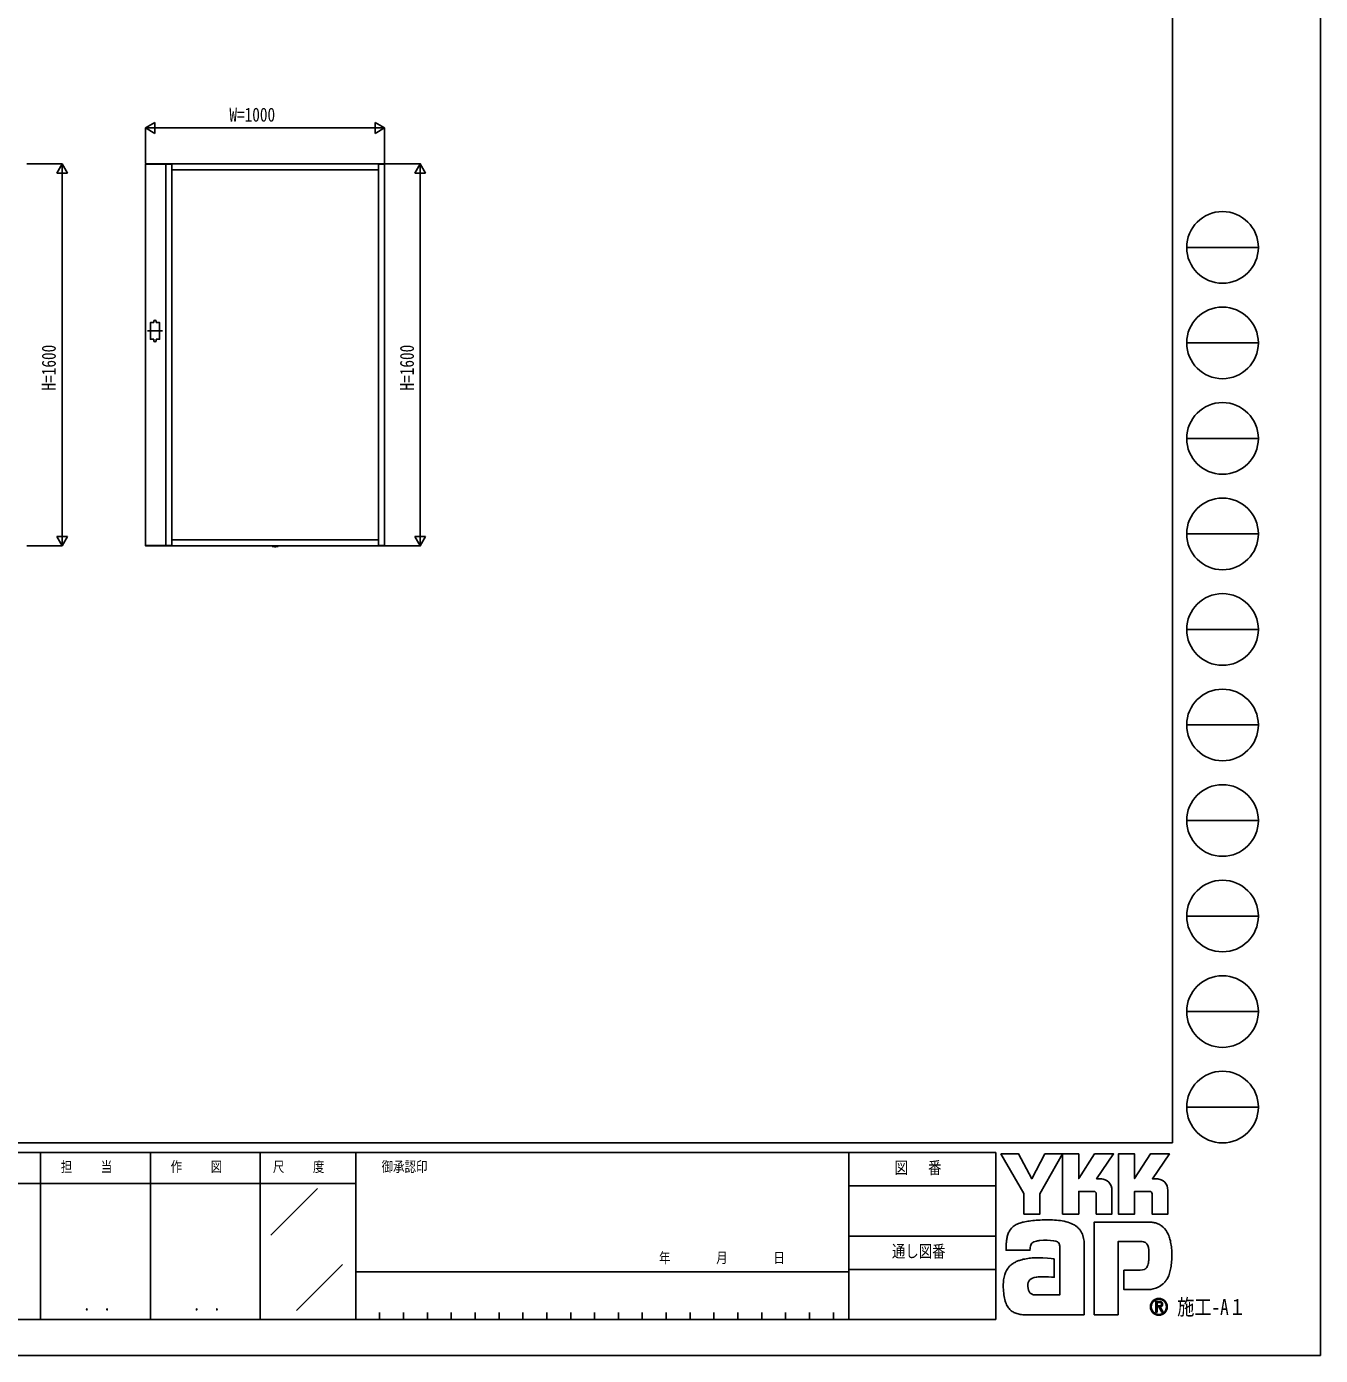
# Model space of a CAD drawing. Units: millimetres, scale not verified. Extents: x -8410 to 8410, y -5940 to 5940.
# Drawn here: x 2991 to 8410, y -5940 to -375 of the extents above; entities that cross this region are included whole.
import ezdxf
from ezdxf.enums import TextEntityAlignment as Align

# ---------------------------------------------------------------- set-up
doc = ezdxf.new("R2010")
doc.units = ezdxf.units.MM
doc.header["$LTSCALE"] = 30
for name, color, linetype in [('0-2_YKK_A1', 4, 'Continuous'), ('0-3_YKK_D', 6, 'Continuous'), ('0-4_YKK_ZWAK', 7, 'Continuous')]:
    doc.layers.add(name, color=color, linetype=linetype)
doc.styles.add('ＭＳ ゴシック', font='')
doc.styles.get('ＭＳ ゴシック').set_extended_font_data('MS Gothic')

msp = doc.modelspace()

# ---------------------------------------------------------------- linework, layer by layer
at = {"layer": '0-2_YKK_A1'}
for p, q in [((3489.65, -949.97), (3489.54, -952)), ((3490.04, -952), (3490.04, -2548)), ((3600.04, -952), (3490.04, -952)), ((3490.15, -949.5), (3599.43, -949.5)), ((3575.04, -952), (3575.04, -2548)), ((3600.04, -950), (4465.04, -950)), ((3600.04, -950), (3600.04, -2550)), ((4465.04, -975), (3600.04, -975)), ((4465.15, -949.97), (4465.04, -952)), ((4465.04, -950), (4465.04, -2550)), ((4490.04, -952), (4465.04, -952)), ((4465.65, -949.5), (4489.93, -949.5)), ((4490.04, -952), (4490.04, -2548)), ((3524.04, -1615), (3524.04, -1610)), ((3534.04, -1615), (3534.04, -1610)), ((3560.54, -1650), (3497.54, -1650)), ((3524.04, -1685), (3524.04, -1690)), ((3534.04, -1685), (3534.04, -1690)), ((3489.65, -2550.03), (3489.54, -2548)), ((3600.04, -2548), (3490.04, -2548)), ((3490.15, -2550.5), (3599.43, -2550.5)), ((4465.04, -2525), (3600.04, -2525)), ((3600.04, -2550), (4465.04, -2550)), ((4020.04, -2550), (4020.04, -2552)), ((4045.04, -2552), (4020.04, -2552)), ((4036.29, -2552), (4028.79, -2552)), ((4028.79, -2552), (4028.79, -2552.51)), ((4036.29, -2552.51), (4028.79, -2552.51)), ((4032.54, -2550), (4032.54, -2556.6)), ((4036.29, -2552), (4036.29, -2552.51)), ((4045.04, -2550), (4045.04, -2552)), ((4490.04, -2548), (4465.04, -2548)), ((4465.15, -2550.03), (4465.04, -2548)), ((4465.65, -2550.5), (4489.93, -2550.5))]:
    msp.add_line(p, q, dxfattribs=at)
for points in [[(3599.93, -949.97), (3600.04, -952), (3489.54, -952)], [(4490.43, -949.97), (4490.54, -952), (4465.04, -952)], [(3524.04, -1615), (3510.04, -1615), (3510.04, -1685), (3524.04, -1685)], [(3534.04, -1685), (3548.04, -1685), (3548.04, -1615), (3534.04, -1615)], [(3599.93, -2550.03), (3600.04, -2548), (3489.54, -2548)], [(4030.49, -2554.01), (4031.39, -2552.15), (4032.54, -2551.54)], [(4034.59, -2554.01), (4033.68, -2552.15), (4032.54, -2551.54)], [(4490.43, -2550.03), (4490.54, -2548), (4465.04, -2548)]]:
    msp.add_lwpolyline(points, dxfattribs=at)
for centre, radius, start, end in [((3490.15, -950), 0.5, 90, 177), ((3599.43, -950), 0.5, 3, 90), ((4465.65, -950), 0.5, 90, 177), ((4489.93, -950), 0.5, 3, 90), ((3529.04, -1610), 5, 0, 180), ((3529.04, -1690), 5, 180, 0), ((3490.15, -2550), 0.5, 183, 270), ((3599.43, -2550), 0.5, 270, 357), ((4032.54, -2549.97), 4.53, 214.06671, 325.93329), ((4465.65, -2550), 0.5, 183, 270), ((4489.93, -2550), 0.5, 270, 357)]:
    msp.add_arc(centre, radius, start, end, dxfattribs=at)
at = {"layer": '0-3_YKK_D'}
for p, q in [((3490.04, -800), (3529.01, -777.5)), ((3529.01, -822.5), (3529.01, -777.5)), ((4490.04, -800), (4451.07, -777.5)), ((4451.07, -777.5), (4451.07, -822.5)), ((3490.04, -948), (3490.04, -799)), ((3490.04, -800), (3529.01, -822.5)), ((3490.04, -800), (3567.98, -800)), ((3535.04, -800), (4445.04, -800)), ((4490.04, -800), (4412.1, -800)), ((4490.04, -800), (4451.07, -822.5)), ((4490.04, -948), (4490.04, -799)), ((2992.04, -950), (3141.04, -950)), ((3140.04, -950), (3117.54, -988.97)), ((3117.54, -988.97), (3162.54, -988.97)), ((3140.04, -950), (3162.54, -988.97)), ((3140.04, -950), (3140.04, -1027.94)), ((3140.04, -995), (3140.04, -2505)), ((4492.04, -950), (4641.04, -950)), ((4640.04, -950), (4617.54, -988.97)), ((4617.54, -988.97), (4662.54, -988.97)), ((4640.04, -950), (4662.54, -988.97)), ((4640.04, -950), (4640.04, -1027.94)), ((4640.04, -995), (4640.04, -2505)), ((3140.04, -2550), (3140.04, -2472.06)), ((4640.04, -2550), (4640.04, -2472.06)), ((2992.04, -2550), (3141.04, -2550)), ((3140.04, -2550), (3117.54, -2511.03)), ((3162.54, -2511.03), (3117.54, -2511.03)), ((3140.04, -2550), (3162.54, -2511.03)), ((4492.04, -2550), (4641.04, -2550)), ((4640.04, -2550), (4617.54, -2511.03)), ((4662.54, -2511.03), (4617.54, -2511.03)), ((4640.04, -2550), (4662.54, -2511.03))]:
    msp.add_line(p, q, dxfattribs=at)
at = {"layer": '0-4_YKK_ZWAK'}
for p, q in [((7790.04, 5550), (7790.04, -5050)), ((7850.04, -1300), (8150.04, -1300)), ((7850.04, -1700), (8150.04, -1700)), ((7850.04, -2100), (8150.04, -2100)), ((7850.04, -2500), (8150.04, -2500)), ((7850.04, -2900), (8150.04, -2900)), ((7850.04, -3300), (8150.04, -3300)), ((7850.04, -3700), (8150.04, -3700)), ((7850.04, -4100), (8150.04, -4100)), ((7850.04, -4500), (8150.04, -4500)), ((7850.04, -4900), (8150.04, -4900)), ((7790.04, -5050), (-7809.96, -5050)), ((3050.04, -5090), (3050.04, -5790)), ((3510.04, -5090), (3510.04, -5790)), ((3970.04, -5090), (3970.04, -5790)), ((4370.04, -5090), (3970.04, -5090)), ((6435.04, -5090), (4370.04, -5090)), ((4370.04, -5090), (4370.04, -5790)), ((6435.04, -5090), (6435.04, -5790)), ((7050.04, -5090), (6435.04, -5090)), ((7050.04, -5090), (7050.04, -5790)), ((3970.04, -5220), (2590.04, -5220)), ((3970.04, -5220), (4370.04, -5220)), ((6435.04, -5230), (7050.04, -5230)), ((4014.21, -5436.58), (4210.07, -5240.72)), ((6435.04, -5440), (7050.04, -5440)), ((4121.34, -5751.98), (4313.78, -5559.54)), ((4370.04, -5590), (6435.04, -5590)), ((7050.04, -5580), (6435.04, -5580)), ((4470.04, -5760), (4470.04, -5790)), ((4570.04, -5760), (4570.04, -5790)), ((4670.04, -5760), (4670.04, -5790)), ((4770.04, -5760), (4770.04, -5790)), ((4870.04, -5760), (4870.04, -5790)), ((4970.04, -5760), (4970.04, -5790)), ((5070.04, -5760), (5070.04, -5790)), ((5170.04, -5760), (5170.04, -5790)), ((5270.04, -5760), (5270.04, -5790)), ((5370.04, -5760), (5370.04, -5790)), ((5470.04, -5760), (5470.04, -5790)), ((5570.04, -5760), (5570.04, -5790)), ((5670.04, -5760), (5670.04, -5790)), ((5770.04, -5760), (5770.04, -5790)), ((5870.04, -5760), (5870.04, -5790)), ((5970.04, -5760), (5970.04, -5790)), ((6070.04, -5760), (6070.04, -5790)), ((6170.04, -5760), (6170.04, -5790)), ((6270.04, -5760), (6270.04, -5790)), ((6370.04, -5760), (6370.04, -5790)), ((7733.35, -5767.96), (7733.35, -5767.96)), ((2590.04, -5790), (3970.04, -5790)), ((3970.04, -5790), (4370.04, -5790)), ((4370.04, -5790), (6435.04, -5790)), ((6435.04, -5790), (7050.04, -5790))]:
    msp.add_line(p, q, dxfattribs=at)
for points in [[(-8410, -5940), (8410, -5940), (8410, 5940), (-8410, 5940)], [(7072.04, -5096), (7145.66, -5096), (7200.94, -5200.2), (7256.08, -5096), (7329.75, -5096), (7235.34, -5263.98), (7235.34, -5348.27), (7168.19, -5348.27), (7168.19, -5261.71)]]:
    msp.add_lwpolyline(points, close=True, dxfattribs=at)
for points in [[(3970.04, -5090), (2590.04, -5090), (2590.04, -5790)], [(7461.09, -5253.22), (7397.54, -5253.22), (7397.54, -5348.19), (7329.83, -5348.19), (7329.83, -5096), (7397.54, -5096), (7397.54, -5199.17), (7464.14, -5096), (7543.68, -5096), (7472.32, -5200.42), (7474.85, -5200.42), (7477.64, -5200.42), (7480.51, -5200.42), (7483.26, -5200.42), (7485.73, -5200.42), (7487.72, -5200.42), (7489.05, -5200.42), (7489.53, -5200.42)], [(7695.02, -5253.22), (7631.54, -5253.22), (7631.54, -5348.27), (7563.79, -5348.27), (7563.79, -5096), (7631.54, -5096), (7631.54, -5199.17), (7698.06, -5096), (7777.61, -5096), (7706.25, -5200.42), (7708.8, -5200.42), (7711.61, -5200.42), (7714.47, -5200.42), (7717.23, -5200.42), (7719.68, -5200.42), (7721.66, -5200.42), (7722.98, -5200.42), (7723.46, -5200.42)], [(7509.01, -5204.43), (7517.1, -5209.04), (7523.95, -5215.07), (7529.45, -5222.24), (7533.51, -5230.3), (7536.02, -5238.99), (7536.88, -5248.07), (7536.88, -5348.44), (7470.82, -5348.44), (7470.82, -5262.82)], [(7742.96, -5204.43), (7751.07, -5209.04), (7757.95, -5215.07), (7763.48, -5222.24), (7767.56, -5230.3), (7770.09, -5238.99), (7770.96, -5248.07), (7770.96, -5348.27), (7704.75, -5348.27), (7704.75, -5262.82)], [(7657.74, -5463.01), (7562.39, -5463.01), (7562.39, -5770), (7462.46, -5770), (7462.46, -5381.58), (7694.7, -5381.58)], [(7415.42, -5438.33), (7418.25, -5449.8), (7419.86, -5462.09), (7420.37, -5475.17), (7420.37, -5770), (7179.1, -5770)], [(7757.43, -5409.02), (7763.94, -5417.25), (7768.83, -5425.22), (7772.23, -5432.43)], [(7209.59, -5464.62), (7204.95, -5467.24), (7201.32, -5470.44), (7198.58, -5474.17), (7196.58, -5478.39), (7195.21, -5483.06), (7194.32, -5488.14), (7193.78, -5493.58), (7193.46, -5499.33), (7093.49, -5499.58), (7093.78, -5485.91), (7094.34, -5470.54)], [(7247.89, -5531.05), (7266.81, -5532.3), (7281.69, -5533.97), (7291.42, -5535.53), (7294.91, -5536.47), (7294.91, -5612.95), (7283.84, -5611.78), (7271.71, -5611.12), (7259.29, -5610.87), (7247.37, -5610.9), (7236.74, -5611.12), (7228.17, -5611.42), (7222.45, -5611.68), (7220.37, -5611.78), (7211.72, -5613.36), (7204.27, -5615.84), (7198, -5619.22), (7192.93, -5623.54), (7189.05, -5628.79), (7186.37, -5635.01), (7184.87, -5642.2), (7184.57, -5650.38), (7185.52, -5659.38), (7187.44, -5666.81), (7190.19, -5672.83), (7193.65, -5677.58), (7197.72, -5681.19), (7202.27, -5683.81), (7207.17, -5685.58), (7212.32, -5686.65), (7318.52, -5686.65), (7318.52, -5490.15), (7318.56, -5486.25), (7318.35, -5482.44), (7317.85, -5478.77), (7317, -5475.29), (7315.72, -5472.05), (7313.97, -5469.09), (7311.67, -5466.48), (7308.78, -5464.25)], [(7308.78, -5464.25), (7302.55, -5461.8), (7292.59, -5459.73), (7279.88, -5458.2), (7265.41, -5457.39), (7250.17, -5457.45), (7235.13, -5458.57)], [(7691.65, -5521.99), (7691.53, -5509.26), (7690.92, -5497.8), (7689.48, -5487.72), (7686.87, -5479.19)], [(7749.13, -5641.94), (7739.9, -5649.11), (7730.29, -5654.75), (7720.37, -5658.96), (7710.2, -5661.84), (7699.87, -5663.49), (7689.44, -5664.02), (7586.72, -5664.02), (7586.72, -5583.33), (7644.64, -5583.33), (7655.32, -5583.18), (7664.71, -5582.27), (7672.77, -5579.9)], [(7749.21, -5725.19), (7749.16, -5724.02), (7749.02, -5722.89), (7748.77, -5721.81), (7748.44, -5720.78), (7748.01, -5719.8), (7747.48, -5718.88), (7746.87, -5718.02), (7746.16, -5717.22), (7745.23, -5716.41), (7744.21, -5715.69), (7743.08, -5715.08), (7741.86, -5714.58), (7740.56, -5714.19), (7739.17, -5713.91), (7737.7, -5713.74), (7736.16, -5713.69), (7721, -5713.69), (7721, -5758.28), (7725.58, -5758.28), (7725.58, -5718.23), (7736.16, -5718.23), (7737.25, -5718.27), (7738.27, -5718.38), (7739.24, -5718.55), (7740.13, -5718.8), (7740.94, -5719.11), (7741.69, -5719.49), (7742.35, -5719.94), (7742.93, -5720.44)], [(7744.72, -5725.19), (7744.44, -5727.34), (7743.67, -5729.03), (7742.52, -5730.31), (7741.09, -5731.25), (7739.49, -5731.89), (7737.81, -5732.28), (7736.16, -5732.48), (7734.66, -5732.53), (7730.69, -5732.53), (7732.69, -5735.94), (7745.79, -5758.43), (7751.03, -5758.43), (7738.4, -5736.78), (7739.58, -5736.55), (7740.71, -5736.25), (7741.78, -5735.89), (7742.79, -5735.46), (7743.74, -5734.98), (7744.62, -5734.43), (7745.43, -5733.82), (7746.16, -5733.15)]]:
    msp.add_lwpolyline(points, dxfattribs=at)
for centre in [(8000.04, -1300), (8000.04, -1700), (8000.04, -2100), (8000.04, -2500), (8000.04, -2900), (8000.04, -3300), (8000.04, -3700), (8000.04, -4100), (8000.04, -4500), (8000.04, -4900)]:
    msp.add_circle(centre, 150, dxfattribs=at)
for centre, radius, start, end in [((7489.63, -5250.38), 49.95, 78.26798, 90.11215), ((7490.35, -5246.74), 46.25, 66.19963, 78.22058), ((7723.56, -5250.47), 50.04, 78.27851, 90.10826), ((7724.25, -5246.96), 46.47, 66.2483, 78.23226), ((7461.45, -5262.59), 9.38, 358.57817, 92.1683), ((7695.42, -5262.54), 9.33, 358.29941, 92.43455), ((7169.86, -5456.02), 72.36, 122.60463, 137.83438), ((7179.43, -5471.49), 90.56, 108.37421, 122.42809), ((7194.59, -5525.38), 146.5, 100.93159, 107.35499), ((7244.11, -5765.63), 391.8, 97.86054, 101.37938), ((7267.36, -5927.16), 554.99, 94.90201, 97.9576), ((7268.94, -5940.09), 568, 91.6169, 94.94971), ((7266.74, -5848.12), 476.01, 87.51794, 91.66439), ((7272.92, -5715.55), 343.3, 81.92631, 87.59083), ((7291.17, -5590.46), 216.88, 73.67137, 82.05943), ((7318.25, -5499.84), 122.3, 60.60528, 73.9085), ((7329.34, -5477.73), 97.61, 52.17347, 59.90542), ((7690.91, -5488.43), 106.91, 78.73198, 87.96551), ((7694.04, -5472.4), 90.58, 69.03034, 78.69541), ((7696.97, -5464.6), 82.25, 59.39484, 68.9885), ((7698.32, -5462.23), 79.52, 50.3012, 59.3616), ((7214.08, -5471.73), 119.36, 163.48385, 171.57982), ((7183.21, -5462.58), 87.16, 152.2125, 163.4865), ((7169.87, -5455.68), 72.15, 138.03852, 152.12015), ((7339.25, -5464.9), 81.39, 43.55042, 52.14561), ((7344.71, -5459.62), 73.79, 34.48659, 43.50182), ((7344.75, -5459.5), 73.7, 25.58915, 34.43128), ((7338.19, -5462.58), 80.94, 17.43089, 25.54591), ((7697.83, -5462.79), 80.27, 42.05209, 50.28551), ((7658.18, -5485.62), 125.84, 14.76267, 25.00486), ((7275.61, -5480.92), 181.57, 171.55622, 176.72493), ((7235.98, -5527.26), 67.97, 102.4979, 112.84632), ((7249.13, -5583.99), 126.2, 96.37207, 102.75341), ((7658.28, -5512.02), 49.01, 77.94572, 90.63794), ((7662.54, -5492.03), 28.57, 60.20991, 77.92418), ((7665.3, -5486.84), 22.7, 39.8078, 59.75378), ((7661.42, -5489.81), 27.58, 22.65544, 39.38165), ((7581, -5506.66), 205.84, 7.9139, 14.95041), ((7503.91, -5517.87), 283.74, 2.54376, 8.01251), ((7459.73, -5520.19), 327.99, 357.76419, 2.60674), ((7166.95, -5623.26), 81.53, 130.60221, 141.94427), ((7171.75, -5629.03), 89.03, 120.60724, 130.53081), ((7181.23, -5645.15), 107.73, 112.58838, 120.58162), ((7193.99, -5675.8), 140.93, 106.61303, 112.59024), ((7214.05, -5743.23), 211.28, 99.87193, 106.59825), ((7225.29, -5806.54), 275.59, 94.78469, 99.91711), ((7230.76, -5869.54), 338.82, 90.80099, 94.81812), ((7231.59, -5916.45), 385.74, 87.57779, 90.82714), ((7640.1, -5546.28), 49.66, 334.00676, 347.34989), ((7584.99, -5533.52), 106.22, 347.14308, 355.40008), ((7464.41, -5523.15), 227.25, 355.2339, 0.29193), ((7538.3, -5529.59), 248.83, 347.15166, 352.97565), ((7472.34, -5521), 315.35, 352.8937, 357.82206), ((7217.96, -5641.39), 136.01, 164.97537, 174.56739), ((7184.91, -5632.58), 101.81, 153.89178, 164.94341), ((7169.86, -5625.34), 85.1, 142.04688, 153.80771), ((7663.44, -5558.86), 23.02, 293.91672, 314.09376), ((7660.3, -5556.09), 27.2, 314.78099, 333.92928), ((7700.72, -5578.85), 78.7, 326.23251, 339.61931), ((7626.81, -5550.23), 157.95, 339.22498, 347.31457), ((7276.27, -5646.97), 194.58, 174.55588, 182.47272), ((7384.99, -5645.26), 303.3, 181.90948, 187.89042), ((7682.46, -5566.77), 100.47, 311.57033, 318.66243), ((7670.83, -5556.57), 115.94, 318.67367, 325.29112), ((7257.39, -5663.21), 174.43, 187.80471, 196.36971), ((7190.01, -5683.12), 104.18, 196.3102, 208.20993), ((7733.4, -5736.38), 35.28, 90.09157, 179.92363), ((7733.18, -5736.27), 31.37, 134.8007, 180.12175), ((7733.27, -5736.09), 31.31, 89.86602, 135.149), ((7733.4, -5736.31), 35.22, 44.93442, 90.08536), ((7733.41, -5736.33), 31.55, 45.03108, 90.11509), ((7738.02, -5725.01), 6.71, 358.3894, 42.86139), ((7738.15, -5725.51), 11.07, 316.37674, 1.6565), ((7733.43, -5736.34), 31.54, 0.00643, 45.07115), ((7733.68, -5736.2), 34.94, 359.78949, 45.13288), ((7160.67, -5698.73), 70.94, 208.29777, 223.35561), ((7154.05, -5704.55), 62.13, 223.64205, 239.63663), ((7159.54, -5694.56), 73.53, 239.8785, 253.65355), ((7169.6, -5660.02), 109.51, 253.69102, 263.74909), ((7178.12, -5584.19), 185.81, 263.68487, 270.30455), ((7733.19, -5736.42), 35.07, 179.86065, 225.14399), ((7733.05, -5736.47), 31.25, 179.75513, 225.29722), ((7733.36, -5736.42), 35.18, 224.94536, 269.98445), ((7733.29, -5736.75), 31.21, 224.62822, 270.10973), ((7733.35, -5736.25), 35.36, 269.98802, 314.93777), ((7733.3, -5736.28), 31.68, 270.09072, 359.90926), ((7733.59, -5736.48), 35.03, 314.92572, 0.23508)]:
    msp.add_arc(centre, radius, start, end, dxfattribs=at)

# ---------------------------------------------------------------- texts
at = {"layer": '0-3_YKK_D', "style": 'ＭＳ ゴシック', "width": 0.8}
msp.add_text('W=1000', height=58.65, dxfattribs=at).set_placement((3840.71, -791), align=Align.BOTTOM_LEFT)
for p in [(3131.04, -1899.33), (4631.04, -1899.33)]:
    msp.add_text('H=1600', height=58.65, rotation=90, dxfattribs=at).set_placement(p, align=Align.BOTTOM_LEFT)
at = {"layer": '0-4_YKK_ZWAK', "style": 'ＭＳ ゴシック', "width": 0.8}
for s, height, p in [('担     当', 43.99, (3134.44, -5185)), ('作     図', 43.99, (3594.44, -5185)), ('尺     度', 43.99, (4022.84, -5185)), ('御承認印', 43.99, (4478.28, -5185)), ('図\u3000 番', 51.32, (6626.81, -5195)), ('年        月        日', 43.99, (5639.81, -5566.43)), ('通し図番', 51.32, (6615.61, -5545)), ('施工-A１', 65.98, (7810.04, -5790)), ('． ．', 51.83, (3230, -5768.7)), ('． ．', 51.83, (3690, -5768.7))]:
    msp.add_text(s, height=height, dxfattribs=at).set_placement(p, align=Align.BOTTOM_LEFT)

doc.saveas('drawing.dxf')
